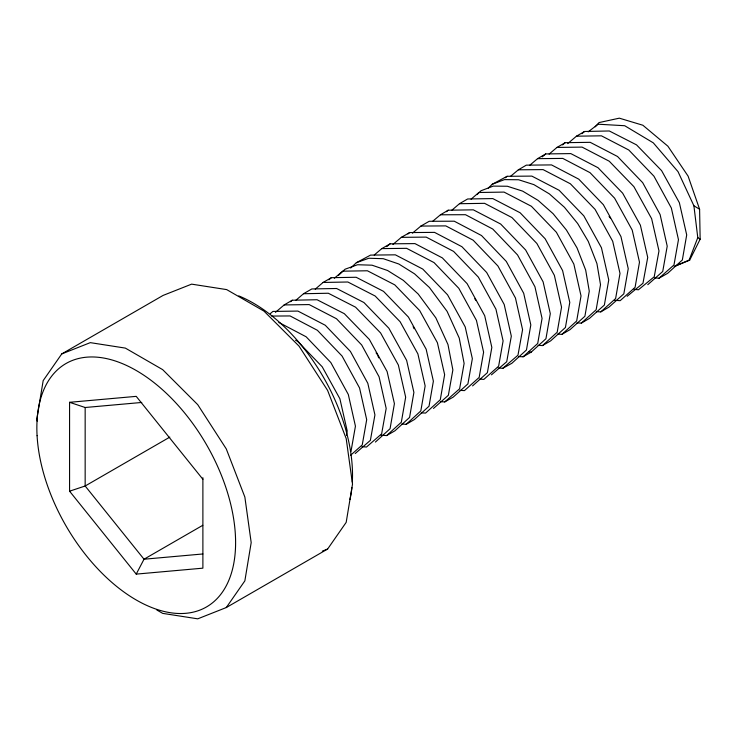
<?xml version="1.0" encoding="UTF-8"?>
<svg xmlns="http://www.w3.org/2000/svg" width="737" height="737" viewBox="0 0 737 737"><rect width="100%" height="100%" fill="white"/><g stroke="black" fill="none" stroke-linecap="round" stroke-linejoin="round"><path stroke-width="1.11" d="M346.436 435.309L347.201 430.933L339.886 398.754L322.207 366.777L297.582 341.295L295.565 340.245M350.996 451.413L355.437 426.17L348.306 394.47L330.821 362.54L306.131 336.781L278.835 322.438M674.373 266.389L689.132 260.106L697.782 237.618L693.904 205.789L678.031 171.666L653.286 142.84L624.7 125.723L598.149 124.212L588.154 131.868M674.263 266.508L689.657 260.198L700.15 239.193L699.597 209.253L688.1 176.134L667.888 146.193L642.857 125.235L619.329 118.169L599.043 122.572L595.201 126.81M202.887 479.28L136.225 396.359L69.573 402.31L69.573 491.192L136.225 574.114L144.019 559.217L202.786 525.297M156.797 609.969L162.684 613.377L197.746 618.831L226.287 607.546L327.615 549.047L346.187 522.358L352.516 484.108L346.187 438.543L327.606 390.407L299.065 346.169L264.003 311.143L226.683 289.604L191.62 284.141L163.08 295.426L61.751 353.926L43.179 380.614L36.85 418.865L37.163 421.14M226.287 607.546L244.859 580.857L251.188 542.607L244.859 497.042L226.277 448.907L197.737 404.668L162.674 369.642L125.354 348.104L90.292 342.641L61.751 353.926M477.042 194.577L481.003 190.754L493.2 186.111L507.351 186.249L522.653 191.132L538.121 200.39L553.128 213.721L566.421 230.027L577.025 247.899L585.675 270.083L589.268 291.179L584.902 316.265L570.06 329.623L561.944 334.349L557.541 334.11M488.29 188.073L492.261 184.259L507.111 176.3L531.847 176.106L559.116 190.275L583.824 215.858L601.447 247.77L608.753 279.922L604.368 305.044L589.489 318.393L581.318 323.128L576.914 322.88M338.578 275.306L345.091 269.198L357.574 264.74L372.028 265.191L387.588 270.507L403.305 280.336L418.192 294.017L435.843 317.85L447.976 344.538L452.868 369.928L448.363 395.281L433.485 408.436M350.637 268.056L356.34 262.704L370.554 255.103L395.364 254.836L422.78 269.079L447.562 294.809L465.204 326.924L472.353 358.67L467.921 383.894L453.209 397.105L444.733 401.941L440.348 401.665M401.72 424.051L406.198 424.3L420.818 410.933L425.148 385.93L417.888 353.889L400.136 321.756L375.17 296.025L347.855 282.004L323.082 282.455L315.224 289.18M375.4 442.062L390.066 428.722L394.415 403.673L387.109 371.531L369.357 339.444L344.317 313.676L317.057 299.738L292.276 300.226L284.16 304.934L275.435 312.368M381.075 435.254L386.658 435.567L401.315 422.227L405.663 397.179L398.358 365.036L380.605 332.949L355.566 307.182L328.315 293.243L303.524 293.731L295.694 300.447M518.691 356.579L523.095 356.8L537.715 343.479L542.063 318.43L534.942 286.757L517.54 254.928L492.758 229.041L465.498 214.707L440.459 214.789L432.849 221.137M523.095 356.8L531.266 352.074L545.942 338.734L550.299 313.676L543.114 281.847L525.638 249.981L500.663 224.03L473.32 209.833L448.207 210.211L440.459 214.789M538.121 345.349L542.515 345.579L557.19 332.23L561.548 307.182L554.371 275.352L536.886 243.486L511.911 217.535L484.568 203.338L459.455 203.716L451.606 210.432M561.944 334.349L576.675 320.991L581.032 295.933L573.847 264.086L556.398 232.275L531.386 206.268L504.053 192.09L478.875 192.486L471.044 199.22M581.318 323.128L596.15 309.77L600.517 284.675L596.933 263.588L588.273 241.404L577.67 223.523L564.385 207.226L549.369 193.895L533.901 184.637L518.599 179.754L504.449 179.616L492.261 184.259M596.334 311.64L600.747 311.898L615.616 298.549L620.001 273.427L612.696 241.275L595.072 209.363L570.364 183.78L543.095 169.611L518.36 169.805L510.409 176.438M472.583 385.893L487.378 372.692L491.837 347.422L484.706 315.712L467.12 283.653L442.347 257.895L414.949 243.606L390.094 243.836L381.803 248.609L374.221 255.02M350.619 455.245L362.245 444.918L366.694 419.675L359.555 387.975L342.069 356.045L317.38 330.287L290.083 315.943L271.741 316.072M444.733 401.941L459.612 388.786L464.117 363.433L459.225 338.043L447.092 311.355L429.441 287.522L414.553 273.842L398.837 264.012L383.277 258.696L368.822 258.245L356.34 262.704M647.768 284.703L662.729 271.492L667.215 246.176L660.103 214.531L642.692 182.675L617.532 156.502L590.199 142.324L565.196 142.683L556.96 147.437L549.12 154.107M654.576 277.904L659.016 278.208L673.977 264.988L678.464 239.682L671.352 208.037L653.94 176.18L628.79 150.007L601.447 135.829L576.454 136.188L567.72 143.614M355.225 453.531L370.379 440.358L374.93 414.922L367.818 383.295L350.425 351.448L325.257 325.247L297.923 311.078L272.911 311.429L270.295 313.658M581.908 133.729L584.515 131.49L609.306 130.974L636.528 144.876L661.614 170.652L679.367 202.712L686.7 234.928L682.342 259.986L667.658 273.326L659.016 278.208M491.468 374.829L506.715 361.729L511.321 336.173L504.2 304.482L486.678 272.497L461.906 246.702L434.544 232.385L409.643 232.56L401.343 237.342L392.913 244.454M498.129 367.92L502.717 368.334L517.964 355.234L522.579 329.679L515.449 297.988L497.926 266.002L473.163 240.198L445.793 225.891L420.891 226.066L412.444 233.168M290.535 301.719L292.276 300.226M446.465 211.703L448.207 210.211M328.886 279.811L331.392 277.674L356.155 277.269L383.526 291.355L408.418 317.067L426.161 349.227L433.384 381.176L429.026 406.225L414.341 419.574L406.198 424.3M334.294 278.3L342.641 271.179L367.404 270.774L394.774 284.86L419.675 310.572L437.41 342.733L444.632 374.682L440.284 399.73L425.59 413.079L421.214 412.858M542.229 156.898L545.712 153.932L570.816 153.6L598.002 167.714L622.654 193.168L640.389 225.2L647.722 257.425L642.968 283.257L627.159 296.283M562.58 144.913L565.196 142.683M529.691 165.318L537.568 158.658L545.712 153.932M386.722 246.674L390.094 243.836M407.948 233.979L409.643 232.56M505.342 177.774L507.111 176.3M518.36 169.805L526.31 165.152L551.534 164.913L578.766 179.155L603.354 204.674L620.95 236.568L628.237 268.673L623.834 293.833L608.928 307.163L600.747 311.898M576.454 136.188L584.515 131.49M459.455 203.716L467.627 198.981L492.804 198.585L520.129 212.772L545.15 238.77L562.598 270.58L569.784 302.428L565.426 327.486L550.686 340.844L542.515 345.579M169.814 437.124L85.16 485.996L69.573 491.192M420.891 226.066L429.21 221.284L454.25 221.201L481.51 235.536L506.291 261.423L523.685 293.252L530.815 324.925L526.458 349.974L511.847 363.295L502.717 368.334M303.524 293.731L311.834 288.95L336.606 288.499L363.921 302.52L388.887 328.251L406.64 360.384L413.899 392.425L409.569 417.428L394.949 430.795L386.658 435.567M323.082 282.455L331.392 277.674M322.327 551.138L327.615 549.047M69.573 402.31L85.16 407.506L141.753 402.457M202.887 553.966L144.019 559.217L85.16 485.996L85.16 407.506M136.225 574.114L202.887 568.163L202.887 477.751M556.96 147.437L582.064 147.105L609.25 161.219L633.903 186.673L651.637 218.705L658.979 250.93L654.226 276.762L638.408 289.788L633.986 289.272M284.16 304.934L309.172 304.584L336.505 318.752L361.674 344.953L379.076 376.8L386.179 408.427L381.628 433.863L366.482 447.037L361.987 446.686M537.568 158.658L562.782 158.409L590.015 172.661L614.603 198.179L632.199 230.073L639.486 262.179L635.082 287.338L620.176 300.668L614.658 300.327M381.803 248.609L406.612 248.332L434.029 262.584L458.819 288.314L476.452 320.429L483.601 352.175L479.17 377.399L464.457 390.61L459.98 390.343M401.343 237.342L426.198 237.111L453.605 251.4L478.368 277.149L495.955 309.218L503.095 340.927L498.627 366.197L483.831 379.398L479.345 379.104M529.065 351.954L531.266 352.074M689.132 260.106L689.657 260.198M693.904 205.789L699.597 209.253M697.782 237.618L700.15 239.193M609.075 216.475L610.531 218.263M376.091 352.885L377.519 354.69M474.748 298.761L476.102 300.549M413.153 326.62L414.074 328.73M377.906 355.741L378.671 357.85M238.76 295.896A140.537 81.144 60 0 1 352.332 481.989M351.899 487.562A140.537 81.144 60 0 1 349.955 499.52M37.08 435.705A140.537 81.144 60 0 0 191.583 612.493A140.537 81.144 60 0 0 180.021 407.515A140.537 81.144 60 0 0 37.08 435.705"/></g></svg>
